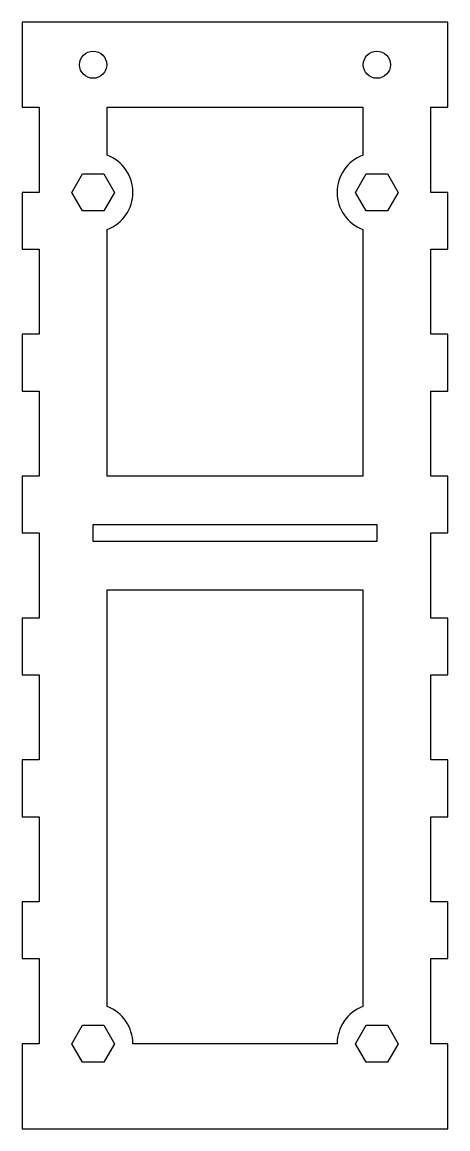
# Model space of a CAD drawing. Header units: millimetres. Extents: x 0 to 75, y 0 to 195.
import ezdxf

# ---------------------------------------------------------------- set-up
doc = ezdxf.new("R2010")
doc.units = ezdxf.units.MM

msp = doc.modelspace()

# ---------------------------------------------------------------- linework, layer by layer
for points in [[(3, 15), (0, 15), (0, 0), (75, 0), (75, 15), (72, 15), (72, 30), (75, 30), (75, 40), (72, 40), (72, 55), (75, 55), (75, 65), (72, 65), (72, 80), (75, 80), (75, 90), (72, 90), (72, 105), (75, 105), (75, 115), (72, 115), (72, 130), (75, 130), (75, 140), (72, 140), (72, 155), (75, 155), (75, 165), (72, 165), (72, 180), (75, 180), (75, 195), (0, 195), (0, 180), (3, 180), (3, 165), (0, 165), (0, 155), (3, 155), (3, 140), (0, 140), (0, 130), (3, 130), (3, 115), (0, 115), (0, 105), (3, 105), (3, 90), (0, 90), (0, 80), (3, 80), (3, 65), (0, 65), (0, 55), (3, 55), (3, 40), (0, 40), (0, 30), (3, 30)], [(16.25, 165), (14.38, 161.75), (10.62, 161.75), (8.75, 165), (10.62, 168.25), (14.38, 168.25)], [(60.62, 161.75), (58.75, 165), (60.62, 168.25), (64.38, 168.25), (66.25, 165), (64.38, 161.75)], [(12.5, 106.5), (62.5, 106.5), (62.5, 103.5), (12.5, 103.5)], [(14.38, 18.25), (16.25, 15), (14.38, 11.75), (10.62, 11.75), (8.75, 15), (10.62, 18.25)], [(60.62, 11.75), (58.75, 15), (60.62, 18.25), (64.38, 18.25), (66.25, 15), (64.38, 11.75)]]:
    msp.add_lwpolyline(points, close=True)
for points in [[(60, 158.46), (60, 115), (15, 115), (15, 158.46, 0.688247), (15, 171.54), (15, 180), (60, 180), (60, 171.54, 0.688247)], [(19.5, 15, 0.310868), (15, 21.54), (15, 95), (60, 95), (60, 21.54, 0.310868), (55.5, 15)]]:
    msp.add_lwpolyline(points, format="xyb", close=True)
for centre in [(12.5, 187.5), (62.5, 187.5)]:
    msp.add_circle(centre, 2.4)

doc.saveas('drawing.dxf')
